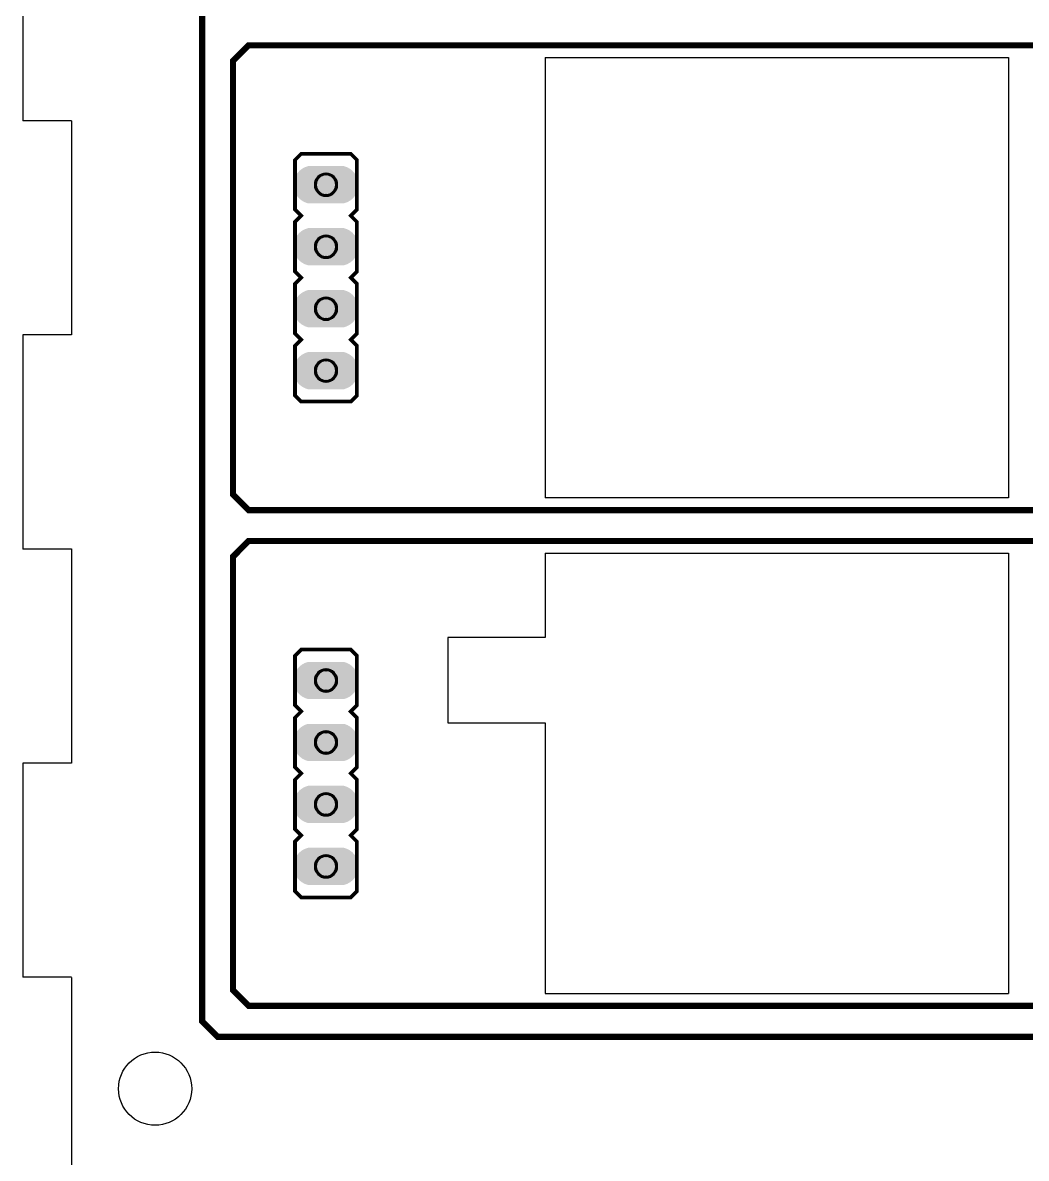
# Model space of a CAD drawing. Header units: millimetres. Extents: x -269 to 152, y -111 to 76.
# Drawn here: x -63.43 to -22.27, y -16.85 to 29.69 of the extents above; entities that cross this region are included whole.
import ezdxf

# ---------------------------------------------------------------- set-up
doc = ezdxf.new("R2010")
doc.units = ezdxf.units.MM
doc.layers.get('0').update_dxf_attribs({"color": 18, "lineweight": 25, "true_color": 0x000000})
doc.layers.add('iBOLIT', color=1, linetype='Continuous', lineweight=25, true_color=0xff0000)

msp = doc.modelspace()

# ---------------------------------------------------------------- hatches: boundary and pattern name
at = {"layer": 'iBOLIT', "transparency": 33554687}
h = msp.add_hatch(color=256, dxfattribs=at)
edge = h.paths.add_edge_path(flags=0)
edge.add_arc((-50.44172866065762, 23.0524951910381), 0.7843409667985247, -76.29205197444497, 76.29205197444497, ccw=False)
edge.add_line((-50.25586109436794, 22.2904951910381), (-51.72906109436795, 22.2904951910381))
edge.add_arc((-51.54319352807828, 23.0524951910381), 0.7843409667985247, 103.70794802555508, 256.2920519744448, ccw=False)
edge.add_line((-51.72906109436795, 23.8144951910381), (-50.25586109436794, 23.8144951910381))
h = msp.add_hatch(color=256, dxfattribs=at)
edge = h.paths.add_edge_path(flags=0)
edge.add_arc((-50.44172866065762, 23.0524951910381), 0.7843409667985247, -76.29205197444497, 76.29205197444497, ccw=False)
edge.add_line((-50.25586109436794, 22.2904951910381), (-51.72906109436795, 22.2904951910381))
edge.add_arc((-51.54319352807828, 23.0524951910381), 0.7843409667985247, 103.70794802555508, 256.2920519744448, ccw=False)
edge.add_line((-51.72906109436795, 23.8144951910381), (-50.25586109436794, 23.8144951910381))
h = msp.add_hatch(color=256, dxfattribs=at)
edge = h.paths.add_edge_path(flags=0)
edge.add_arc((-50.45473748957164, 23.0524951910381), 0.7320515690119566, -76.29205197444543, 76.29205197444543, ccw=False)
edge.add_line((-50.28126109436796, 22.3412951910381), (-51.70366109436794, 22.3412951910381))
edge.add_arc((-51.53018469916425, 23.0524951910381), 0.7320515690119566, 103.70794802555451, 256.2920519744455, ccw=False)
edge.add_line((-51.70366109436794, 23.7636951910381), (-50.28126109436796, 23.7636951910381))
for points in [[(-51.69731109436795, 23.7573451910381), (-50.28761109436795, 23.7573451910381), (-50.28761109436795, 22.3476451910381), (-51.69731109436795, 22.3476451910381)], [(-51.69731109436795, 23.7573451910381), (-50.28761109436795, 23.7573451910381), (-50.28761109436795, 22.3476451910381), (-51.69731109436795, 22.3476451910381)], [(-51.64651109436795, 23.7065451910381), (-50.33841109436794, 23.7065451910381), (-50.33841109436794, 22.39844519103811), (-51.64651109436795, 22.39844519103811)], [(-51.69731109436795, 21.21734519103811), (-50.28761109436795, 21.21734519103811), (-50.28761109436795, 19.80764519103811), (-51.69731109436795, 19.80764519103811)], [(-51.69731109436795, 21.21734519103811), (-50.28761109436795, 21.21734519103811), (-50.28761109436795, 19.80764519103811), (-51.69731109436795, 19.80764519103811)], [(-51.64651109436795, 21.1665451910381), (-50.33841109436794, 21.1665451910381), (-50.33841109436794, 19.8584451910381), (-51.64651109436795, 19.8584451910381)], [(-51.69731109436795, 18.6773451910381), (-50.28761109436795, 18.6773451910381), (-50.28761109436795, 17.2676451910381), (-51.69731109436795, 17.2676451910381)], [(-51.69731109436795, 18.6773451910381), (-50.28761109436795, 18.6773451910381), (-50.28761109436795, 17.2676451910381), (-51.69731109436795, 17.2676451910381)], [(-51.64651109436795, 18.6265451910381), (-50.33841109436794, 18.6265451910381), (-50.33841109436794, 17.31844519103811), (-51.64651109436795, 17.31844519103811)], [(-51.69731109436795, 16.13734519103811), (-50.28761109436795, 16.13734519103811), (-50.28761109436795, 14.72764519103811), (-51.69731109436795, 14.72764519103811)], [(-51.69731109436795, 16.13734519103811), (-50.28761109436795, 16.13734519103811), (-50.28761109436795, 14.72764519103811), (-51.69731109436795, 14.72764519103811)], [(-51.64651109436795, 16.0865451910381), (-50.33841109436794, 16.0865451910381), (-50.33841109436794, 14.7784451910381), (-51.64651109436795, 14.7784451910381)], [(-51.69731109436795, 3.437345191038105), (-50.28761109436795, 3.437345191038105), (-50.28761109436795, 2.027645191038104), (-51.69731109436795, 2.027645191038104)], [(-51.69731109436795, 3.437345191038105), (-50.28761109436795, 3.437345191038105), (-50.28761109436795, 2.027645191038104), (-51.69731109436795, 2.027645191038104)], [(-51.64651109436795, 3.38654519103811), (-50.33841109436794, 3.38654519103811), (-50.33841109436794, 2.078445191038114), (-51.64651109436795, 2.078445191038114)], [(-51.69731109436795, 0.8973451910381129), (-50.28761109436795, 0.8973451910381129), (-50.28761109436795, -0.5123548089618879), (-51.69731109436795, -0.5123548089618879)], [(-51.69731109436795, 0.8973451910381129), (-50.28761109436795, 0.8973451910381129), (-50.28761109436795, -0.5123548089618879), (-51.69731109436795, -0.5123548089618879)], [(-51.64651109436795, 0.8465451910381034), (-50.33841109436794, 0.8465451910381034), (-50.33841109436794, -0.4615548089618926), (-51.64651109436795, -0.4615548089618926)], [(-51.69731109436795, -1.642654808961893), (-50.28761109436795, -1.642654808961893), (-50.28761109436795, -3.052354808961894), (-51.69731109436795, -3.052354808961894)], [(-51.69731109436795, -1.642654808961893), (-50.28761109436795, -1.642654808961893), (-50.28761109436795, -3.052354808961894), (-51.69731109436795, -3.052354808961894)], [(-51.64651109436795, -1.693454808961889), (-50.33841109436794, -1.693454808961889), (-50.33841109436794, -3.001554808961899), (-51.64651109436795, -3.001554808961899)], [(-51.69731109436795, -4.182654808961885), (-50.28761109436795, -4.182654808961885), (-50.28761109436795, -5.592354808961893), (-51.69731109436795, -5.592354808961893)], [(-51.69731109436795, -4.182654808961885), (-50.28761109436795, -4.182654808961885), (-50.28761109436795, -5.592354808961893), (-51.69731109436795, -5.592354808961893)], [(-51.64651109436795, -4.233454808961895), (-50.33841109436794, -4.233454808961895), (-50.33841109436794, -5.541554808961891), (-51.64651109436795, -5.541554808961891)]]:
    msp.add_hatch(color=256, dxfattribs=at).paths.add_polyline_path(points, flags=0)
h = msp.add_hatch(color=256, dxfattribs=at)
edge = h.paths.add_edge_path(flags=0)
edge.add_arc((-50.44172866065762, 20.5124951910381), 0.7843409667985247, -76.29205197444497, 76.29205197444497, ccw=False)
edge.add_line((-50.25586109436794, 19.7504951910381), (-51.72906109436795, 19.7504951910381))
edge.add_arc((-51.54319352807828, 20.5124951910381), 0.7843409667985247, 103.70794802555508, 256.2920519744448, ccw=False)
edge.add_line((-51.72906109436795, 21.2744951910381), (-50.25586109436794, 21.2744951910381))
h = msp.add_hatch(color=256, dxfattribs=at)
edge = h.paths.add_edge_path(flags=0)
edge.add_arc((-50.44172866065762, 20.5124951910381), 0.7843409667985247, -76.29205197444497, 76.29205197444497, ccw=False)
edge.add_line((-50.25586109436794, 19.7504951910381), (-51.72906109436795, 19.7504951910381))
edge.add_arc((-51.54319352807828, 20.5124951910381), 0.7843409667985247, 103.70794802555508, 256.2920519744448, ccw=False)
edge.add_line((-51.72906109436795, 21.2744951910381), (-50.25586109436794, 21.2744951910381))
h = msp.add_hatch(color=256, dxfattribs=at)
edge = h.paths.add_edge_path(flags=0)
edge.add_arc((-50.45473748957164, 20.5124951910381), 0.7320515690119566, -76.29205197444543, 76.29205197444543, ccw=False)
edge.add_line((-50.28126109436796, 19.8012951910381), (-51.70366109436794, 19.80129519103811))
edge.add_arc((-51.53018469916425, 20.5124951910381), 0.7320515690119566, 103.70794802555451, 256.2920519744455, ccw=False)
edge.add_line((-51.70366109436794, 21.2236951910381), (-50.28126109436796, 21.2236951910381))
h = msp.add_hatch(color=256, dxfattribs=at)
edge = h.paths.add_edge_path(flags=0)
edge.add_arc((-50.44172866065762, 17.97249519103811), 0.7843409667985247, -76.29205197444497, 76.29205197444497, ccw=False)
edge.add_line((-50.25586109436794, 17.21049519103811), (-51.72906109436795, 17.21049519103811))
edge.add_arc((-51.54319352807828, 17.97249519103811), 0.7843409667985247, 103.70794802555508, 256.2920519744448, ccw=False)
edge.add_line((-51.72906109436795, 18.73449519103811), (-50.25586109436794, 18.73449519103811))
h = msp.add_hatch(color=256, dxfattribs=at)
edge = h.paths.add_edge_path(flags=0)
edge.add_arc((-50.44172866065762, 17.97249519103811), 0.7843409667985247, -76.29205197444497, 76.29205197444497, ccw=False)
edge.add_line((-50.25586109436794, 17.21049519103811), (-51.72906109436795, 17.21049519103811))
edge.add_arc((-51.54319352807828, 17.97249519103811), 0.7843409667985247, 103.70794802555508, 256.2920519744448, ccw=False)
edge.add_line((-51.72906109436795, 18.73449519103811), (-50.25586109436794, 18.73449519103811))
h = msp.add_hatch(color=256, dxfattribs=at)
edge = h.paths.add_edge_path(flags=0)
edge.add_arc((-50.45473748957164, 17.97249519103811), 0.7320515690119566, -76.29205197444543, 76.29205197444543, ccw=False)
edge.add_line((-50.28126109436796, 17.26129519103811), (-51.70366109436794, 17.2612951910381))
edge.add_arc((-51.53018469916425, 17.97249519103811), 0.7320515690119566, 103.70794802555451, 256.2920519744455, ccw=False)
edge.add_line((-51.70366109436794, 18.68369519103811), (-50.28126109436796, 18.68369519103811))
h = msp.add_hatch(color=256, dxfattribs=at)
edge = h.paths.add_edge_path(flags=0)
edge.add_arc((-50.44172866065762, 15.4324951910381), 0.7843409667985247, -76.29205197444497, 76.29205197444497, ccw=False)
edge.add_line((-50.25586109436794, 14.6704951910381), (-51.72906109436795, 14.6704951910381))
edge.add_arc((-51.54319352807828, 15.4324951910381), 0.7843409667985247, 103.70794802555508, 256.2920519744448, ccw=False)
edge.add_line((-51.72906109436795, 16.1944951910381), (-50.25586109436794, 16.1944951910381))
h = msp.add_hatch(color=256, dxfattribs=at)
edge = h.paths.add_edge_path(flags=0)
edge.add_arc((-50.44172866065762, 15.4324951910381), 0.7843409667985247, -76.29205197444497, 76.29205197444497, ccw=False)
edge.add_line((-50.25586109436794, 14.6704951910381), (-51.72906109436795, 14.6704951910381))
edge.add_arc((-51.54319352807828, 15.4324951910381), 0.7843409667985247, 103.70794802555508, 256.2920519744448, ccw=False)
edge.add_line((-51.72906109436795, 16.1944951910381), (-50.25586109436794, 16.1944951910381))
h = msp.add_hatch(color=256, dxfattribs=at)
edge = h.paths.add_edge_path(flags=0)
edge.add_arc((-50.45473748957164, 15.4324951910381), 0.7320515690119566, -76.29205197444543, 76.29205197444543, ccw=False)
edge.add_line((-50.28126109436796, 14.7212951910381), (-51.70366109436794, 14.72129519103811))
edge.add_arc((-51.53018469916425, 15.4324951910381), 0.7320515690119566, 103.70794802555451, 256.2920519744455, ccw=False)
edge.add_line((-51.70366109436794, 16.1436951910381), (-50.28126109436796, 16.1436951910381))
h = msp.add_hatch(color=256, dxfattribs=at)
edge = h.paths.add_edge_path(flags=0)
edge.add_arc((-50.44172866065762, 2.732495191038112), 0.7843409667985247, -76.29205197444497, 76.29205197444497, ccw=False)
edge.add_line((-50.25586109436794, 1.970495191038113), (-51.72906109436795, 1.970495191038111))
edge.add_arc((-51.54319352807828, 2.732495191038112), 0.7843409667985247, 103.70794802555508, 256.2920519744448, ccw=False)
edge.add_line((-51.72906109436795, 3.494495191038111), (-50.25586109436794, 3.494495191038112))
h = msp.add_hatch(color=256, dxfattribs=at)
edge = h.paths.add_edge_path(flags=0)
edge.add_arc((-50.44172866065762, 2.732495191038112), 0.7843409667985247, -76.29205197444497, 76.29205197444497, ccw=False)
edge.add_line((-50.25586109436794, 1.970495191038113), (-51.72906109436795, 1.970495191038111))
edge.add_arc((-51.54319352807828, 2.732495191038112), 0.7843409667985247, 103.70794802555508, 256.2920519744448, ccw=False)
edge.add_line((-51.72906109436795, 3.494495191038111), (-50.25586109436794, 3.494495191038112))
h = msp.add_hatch(color=256, dxfattribs=at)
edge = h.paths.add_edge_path(flags=0)
edge.add_arc((-50.45473748957164, 2.732495191038112), 0.7320515690119566, -76.29205197444543, 76.29205197444543, ccw=False)
edge.add_line((-50.28126109436796, 2.021295191038111), (-51.70366109436794, 2.021295191038107))
edge.add_arc((-51.53018469916425, 2.732495191038112), 0.7320515690119566, 103.70794802555451, 256.2920519744455, ccw=False)
edge.add_line((-51.70366109436794, 3.443695191038113), (-50.28126109436796, 3.443695191038113))
h = msp.add_hatch(color=256, dxfattribs=at)
edge = h.paths.add_edge_path(flags=0)
edge.add_arc((-50.44172866065762, 0.1924951910381054), 0.7843409667985247, -76.29205197444497, 76.29205197444497, ccw=False)
edge.add_line((-50.25586109436794, -0.569504808961894), (-51.72906109436795, -0.569504808961895))
edge.add_arc((-51.54319352807828, 0.1924951910381054), 0.7843409667985247, 103.70794802555508, 256.2920519744448, ccw=False)
edge.add_line((-51.72906109436795, 0.9544951910381047), (-50.25586109436794, 0.954495191038105))
h = msp.add_hatch(color=256, dxfattribs=at)
edge = h.paths.add_edge_path(flags=0)
edge.add_arc((-50.44172866065762, 0.1924951910381054), 0.7843409667985247, -76.29205197444497, 76.29205197444497, ccw=False)
edge.add_line((-50.25586109436794, -0.569504808961894), (-51.72906109436795, -0.569504808961895))
edge.add_arc((-51.54319352807828, 0.1924951910381054), 0.7843409667985247, 103.70794802555508, 256.2920519744448, ccw=False)
edge.add_line((-51.72906109436795, 0.9544951910381047), (-50.25586109436794, 0.954495191038105))
h = msp.add_hatch(color=256, dxfattribs=at)
edge = h.paths.add_edge_path(flags=0)
edge.add_arc((-50.45473748957164, 0.1924951910381054), 0.7320515690119566, -76.29205197444543, 76.29205197444543, ccw=False)
edge.add_line((-50.28126109436796, -0.5187048089618957), (-51.70366109436794, -0.5187048089618997))
edge.add_arc((-51.53018469916425, 0.1924951910381054), 0.7320515690119566, 103.70794802555451, 256.2920519744455, ccw=False)
edge.add_line((-51.70366109436794, 0.9036951910381068), (-50.28126109436796, 0.9036951910381066))
h = msp.add_hatch(color=256, dxfattribs=at)
edge = h.paths.add_edge_path(flags=0)
edge.add_arc((-50.44172866065762, -2.347504808961887), 0.7843409667985247, -76.29205197444497, 76.29205197444497, ccw=False)
edge.add_line((-50.25586109436794, -3.109504808961887), (-51.72906109436795, -3.109504808961887))
edge.add_arc((-51.54319352807828, -2.347504808961887), 0.7843409667985247, 103.70794802555508, 256.2920519744448, ccw=False)
edge.add_line((-51.72906109436795, -1.585504808961888), (-50.25586109436794, -1.585504808961888))
h = msp.add_hatch(color=256, dxfattribs=at)
edge = h.paths.add_edge_path(flags=0)
edge.add_arc((-50.44172866065762, -2.347504808961887), 0.7843409667985247, -76.29205197444497, 76.29205197444497, ccw=False)
edge.add_line((-50.25586109436794, -3.109504808961887), (-51.72906109436795, -3.109504808961887))
edge.add_arc((-51.54319352807828, -2.347504808961887), 0.7843409667985247, 103.70794802555508, 256.2920519744448, ccw=False)
edge.add_line((-51.72906109436795, -1.585504808961888), (-50.25586109436794, -1.585504808961888))
h = msp.add_hatch(color=256, dxfattribs=at)
edge = h.paths.add_edge_path(flags=0)
edge.add_arc((-50.45473748957164, -2.347504808961887), 0.7320515690119566, -76.29205197444543, 76.29205197444543, ccw=False)
edge.add_line((-50.28126109436796, -3.058704808961888), (-51.70366109436794, -3.058704808961892))
edge.add_arc((-51.53018469916425, -2.347504808961887), 0.7320515690119566, 103.70794802555451, 256.2920519744455, ccw=False)
edge.add_line((-51.70366109436794, -1.636304808961886), (-50.28126109436796, -1.636304808961886))
h = msp.add_hatch(color=256, dxfattribs=at)
edge = h.paths.add_edge_path(flags=0)
edge.add_arc((-50.44172866065762, -4.887504808961893), 0.7843409667985247, -76.29205197444497, 76.29205197444497, ccw=False)
edge.add_line((-50.25586109436794, -5.649504808961892), (-51.72906109436795, -5.649504808961893))
edge.add_arc((-51.54319352807828, -4.887504808961893), 0.7843409667985247, 103.70794802555508, 256.2920519744448, ccw=False)
edge.add_line((-51.72906109436795, -4.125504808961893), (-50.25586109436794, -4.125504808961893))
h = msp.add_hatch(color=256, dxfattribs=at)
edge = h.paths.add_edge_path(flags=0)
edge.add_arc((-50.44172866065762, -4.887504808961893), 0.7843409667985247, -76.29205197444497, 76.29205197444497, ccw=False)
edge.add_line((-50.25586109436794, -5.649504808961892), (-51.72906109436795, -5.649504808961893))
edge.add_arc((-51.54319352807828, -4.887504808961893), 0.7843409667985247, 103.70794802555508, 256.2920519744448, ccw=False)
edge.add_line((-51.72906109436795, -4.125504808961893), (-50.25586109436794, -4.125504808961893))
h = msp.add_hatch(color=256, dxfattribs=at)
edge = h.paths.add_edge_path(flags=0)
edge.add_arc((-50.45473748957164, -4.887504808961893), 0.7320515690119566, -76.29205197444543, 76.29205197444543, ccw=False)
edge.add_line((-50.28126109436796, -5.598704808961894), (-51.70366109436794, -5.598704808961891))
edge.add_arc((-51.53018469916425, -4.887504808961893), 0.7320515690119566, 103.70794802555451, 256.2920519744455, ccw=False)
edge.add_line((-51.70366109436794, -4.176304808961891), (-50.28126109436796, -4.176304808961891))

# ---------------------------------------------------------------- linework, layer by layer
for p, q in [((-63.42900000000017, 34.45), (-63.42900000000018, 25.66999999999999)), ((-42, 28.26749519103818), (-23, 28.26749519103818)), ((-42, 28.26749519103818), (-42, 10.21749519103811)), ((-23, 28.26749519103818), (-23, 10.21749519103811)), ((-61.42900000000019, 25.66999999999999), (-63.42900000000018, 25.66999999999999)), ((-61.42900000000018, 25.675), (-61.42900000000018, 16.89499999999999)), ((-63.42900000000018, 16.9), (-63.42900000000018, 8.119999999999997)), ((-61.42900000000019, 16.9), (-63.42900000000018, 16.9)), ((-23, 10.21749519103811), (-42, 10.21749519103811)), ((-61.42900000000019, 8.119999999999997), (-63.42900000000018, 8.119999999999997)), ((-61.42900000000018, 8.125), (-61.42900000000017, -0.6550000000000153)), ((-42, 7.947495191038099), (-23, 7.947495191038099)), ((-42, 7.947495191038099), (-42, 4.5)), ((-23, 7.947495191038099), (-23, -10.10225080896188)), ((-42, 4.5), (-46, 4.5)), ((-46, 4.5), (-46, 1)), ((-46, 1), (-42, 0.9999999999999991)), ((-42, 0.9999999999999991), (-42, -10.10225080896188)), ((-63.42900000000016, -0.6499999999999985), (-63.42900000000017, -9.429999999999998)), ((-61.42900000000017, -0.6499999999999985), (-63.42900000000016, -0.6499999999999985)), ((-61.42900000000019, -0.6499999999999986), (-63.42900000000018, -0.6499999999999986)), ((-61.42900000000017, -0.6649999999999973), (-61.42900000000017, -0.6649999999999973)), ((-61.42900000000017, -0.6649999999999973), (-61.42900000000017, -0.6649999999999973)), ((-61.42900000000017, -0.6649999999999973), (-61.42900000000017, -0.6649999999999973)), ((-61.42900000000017, -9.429999999999998), (-63.42900000000016, -9.429999999999998)), ((-61.42900000000017, -9.444999999999999), (-61.42900000000017, -18.20499999999999)), ((-42, -10.10225080896188), (-23, -10.10225080896188))]:
    msp.add_line(p, q)
msp.add_circle((-58, -14), 1.5)
at = {"layer": 'iBOLIT'}
for points, const_width in [([(-56.07246109436795, -11.23725080896188), (-55.43746109436795, -11.87225080896189), (2.982538905632047, -11.87225080896189), (3.617538905632045, -11.23725080896188), (3.617538905632045, 29.4024951910382), (2.982538905632047, 30.03749519103819), (-12.25746109436795, 30.03749519103819), (-12.89246109436795, 30.67249519103819), (-12.89246109436795, 49.72249519103819), (-13.52746109436795, 50.3574951910382), (-55.43746109436795, 50.3574951910382), (-56.07246109436795, 49.72249519103819), (-56.07246109436795, -11.23725080896188)], 0.2539999999999999), ([(-54.80246109436794, 10.3524951910381), (-54.16746109436795, 9.717495191038111), (-13.52746109436795, 9.717495191038111), (-13.52746109436795, 12.2574951910381), (-14.79746109436795, 12.2574951910381), (-14.79746109436795, 26.2274951910382), (-13.52746109436795, 26.2274951910382), (-13.52746109436795, 28.76749519103819), (-54.16746109436795, 28.76749519103819), (-54.80246109436794, 28.13249519103819), (-54.80246109436794, 10.3524951910381)], 0.2539999999999999), ([(-52.00846109436795, 24.3224951910381), (-49.97646109436795, 24.3224951910381), (-49.72246109436794, 24.0684951910381), (-49.72246109436794, 22.0364951910381), (-49.97646109436795, 21.78249519103811), (-49.72246109436794, 21.5284951910381), (-49.72246109436794, 19.49649519103811), (-49.97646109436795, 19.2424951910381), (-49.72246109436794, 18.9884951910381), (-49.72246109436794, 16.9564951910381), (-49.97646109436795, 16.70249519103811), (-49.72246109436794, 16.44849519103811), (-49.72246109436794, 14.41649519103811), (-49.97646109436795, 14.1624951910381), (-52.00846109436795, 14.1624951910381), (-52.26246109436795, 14.41649519103811), (-52.26246109436795, 16.44849519103811), (-52.00846109436795, 16.70249519103811), (-52.26246109436795, 16.9564951910381), (-52.26246109436795, 18.9884951910381), (-52.00846109436795, 19.2424951910381), (-52.26246109436795, 19.49649519103811), (-52.26246109436795, 21.5284951910381), (-52.00846109436795, 21.78249519103811), (-52.26246109436795, 22.0364951910381), (-52.26246109436795, 24.0684951910381), (-52.00846109436795, 24.3224951910381)], 0.1524), ([(-54.80246109436794, -9.967250808961886), (-54.16746109436795, -10.60225080896188), (-13.52746109436795, -10.60225080896188), (-13.52746109436795, -8.062250808961885), (-14.79746109436795, -8.062250808961885), (-14.79746109436795, 5.907495191038109), (-13.52746109436795, 5.907495191038109), (-13.52746109436795, 8.4474951910381), (-54.16746109436795, 8.4474951910381), (-54.80246109436794, 7.81249519103811), (-54.80246109436794, -9.967250808961886)], 0.2539999999999999), ([(-52.00846109436795, 4.002495191038108), (-49.97646109436795, 4.002495191038108), (-49.72246109436794, 3.748495191038103), (-49.72246109436794, 1.716495191038106), (-49.97646109436795, 1.462495191038101), (-49.72246109436794, 1.208495191038111), (-49.72246109436794, -0.8235048089618999), (-49.97646109436795, -1.077504808961891), (-49.72246109436794, -1.331504808961895), (-49.72246109436794, -3.363504808961892), (-49.97646109436795, -3.617504808961897), (-49.72246109436794, -3.871504808961888), (-49.72246109436794, -5.903250808961886), (-49.97646109436795, -6.157250808961884), (-52.00846109436795, -6.157250808961884), (-52.26246109436795, -5.903250808961886), (-52.26246109436795, -3.871504808961888), (-52.00846109436795, -3.617504808961897), (-52.26246109436795, -3.363504808961892), (-52.26246109436795, -1.331504808961895), (-52.00846109436795, -1.077504808961891), (-52.26246109436795, -0.8235048089618999), (-52.26246109436795, 1.208495191038111), (-52.00846109436795, 1.462495191038101), (-52.26246109436795, 1.716495191038106), (-52.26246109436795, 3.748495191038103), (-52.00846109436795, 4.002495191038108)], 0.1524)]:
    msp.add_lwpolyline(points, close=True, dxfattribs=dict(at, const_width=const_width))
for points in [[(-50.98972381281453, 23.48361703569832), (-50.99519837592135, 23.48361703569832)], [(-50.98972381281453, 23.48361703569832), (-50.99519837592135, 23.48361703569832)], [(-50.99509180865367, 23.52602376246666), (-50.98983038008222, 23.52602376246666)], [(-50.99509180865367, 23.52602376246666), (-50.98983038008222, 23.52602376246666)], [(-50.99500109436795, 23.50969519103811), (-50.98992109436792, 23.50969519103811)], [(-50.98992109436792, 23.4525451910381), (-50.99500109436795, 23.4525451910381)], [(-50.98972381281453, 22.62137334637789), (-50.99519837592135, 22.62137334637789)], [(-50.98972381281453, 22.62137334637789), (-50.99519837592135, 22.62137334637789)], [(-50.99509180865367, 22.57896661960953), (-50.98983038008222, 22.57896661960953)], [(-50.99509180865367, 22.57896661960953), (-50.98983038008222, 22.57896661960953)], [(-50.98992109436792, 22.6524451910381), (-50.99500109436795, 22.6524451910381)], [(-50.99500109436795, 22.5952951910381), (-50.98992109436792, 22.5952951910381)], [(-50.99509180865367, 20.98602376246667), (-50.98983038008222, 20.98602376246667)], [(-50.99509180865367, 20.98602376246667), (-50.98983038008222, 20.98602376246667)], [(-50.99500109436795, 20.9696951910381), (-50.98992109436792, 20.9696951910381)], [(-50.98972381281453, 20.94361703569831), (-50.99519837592135, 20.94361703569831)], [(-50.98972381281453, 20.94361703569831), (-50.99519837592135, 20.94361703569831)], [(-50.98992109436792, 20.91254519103811), (-50.99500109436795, 20.91254519103811)], [(-50.98972381281453, 20.0813733463779), (-50.99519837592135, 20.0813733463779)], [(-50.98972381281453, 20.0813733463779), (-50.99519837592135, 20.0813733463779)], [(-50.99509180865367, 20.03896661960954), (-50.98983038008222, 20.03896661960954)], [(-50.99509180865367, 20.03896661960954), (-50.98983038008222, 20.03896661960954)], [(-50.98992109436792, 20.11244519103811), (-50.99500109436795, 20.11244519103811)], [(-50.99500109436795, 20.0552951910381), (-50.98992109436792, 20.0552951910381)], [(-50.98972381281453, 18.40361703569832), (-50.99519837592135, 18.40361703569832)], [(-50.98972381281453, 18.40361703569832), (-50.99519837592135, 18.40361703569832)], [(-50.99509180865367, 18.44602376246667), (-50.98983038008222, 18.44602376246667)], [(-50.99509180865367, 18.44602376246667), (-50.98983038008222, 18.44602376246667)], [(-50.99500109436795, 18.42969519103811), (-50.98992109436792, 18.42969519103811)], [(-50.98992109436792, 18.3725451910381), (-50.99500109436795, 18.3725451910381)], [(-50.98972381281453, 17.5413733463779), (-50.99519837592135, 17.5413733463779)], [(-50.98972381281453, 17.5413733463779), (-50.99519837592135, 17.5413733463779)], [(-50.99509180865367, 17.49896661960953), (-50.98983038008222, 17.49896661960953)], [(-50.99509180865367, 17.49896661960953), (-50.98983038008222, 17.49896661960953)], [(-50.98992109436792, 17.5724451910381), (-50.99500109436795, 17.5724451910381)], [(-50.99500109436795, 17.51529519103811), (-50.98992109436792, 17.51529519103811)], [(-50.98972381281453, 15.86361703569831), (-50.99519837592135, 15.86361703569831)], [(-50.98972381281453, 15.86361703569831), (-50.99519837592135, 15.86361703569831)], [(-50.99509180865367, 15.90602376246667), (-50.98983038008222, 15.90602376246667)], [(-50.99509180865367, 15.90602376246667), (-50.98983038008222, 15.90602376246667)], [(-50.99500109436795, 15.8896951910381), (-50.98992109436792, 15.8896951910381)], [(-50.98992109436792, 15.83254519103811), (-50.99500109436795, 15.83254519103811)], [(-50.98972381281453, 15.0013733463779), (-50.99519837592135, 15.0013733463779)], [(-50.98972381281453, 15.0013733463779), (-50.99519837592135, 15.0013733463779)], [(-50.99509180865367, 14.95896661960954), (-50.98983038008222, 14.95896661960954)], [(-50.99509180865367, 14.95896661960954), (-50.98983038008222, 14.95896661960954)], [(-50.98992109436792, 15.03244519103811), (-50.99500109436795, 15.03244519103811)], [(-50.99500109436795, 14.9752951910381), (-50.98992109436792, 14.9752951910381)], [(-50.98972381281453, 3.163617035698309), (-50.99519837592135, 3.163617035698309)], [(-50.98972381281453, 3.163617035698309), (-50.99519837592135, 3.163617035698309)], [(-50.99509180865367, 3.206023762466671), (-50.98983038008222, 3.206023762466671)], [(-50.99509180865367, 3.206023762466671), (-50.98983038008222, 3.206023762466671)], [(-50.99500109436795, 3.189695191038112), (-50.98992109436792, 3.189695191038112)], [(-50.98992109436792, 3.132545191038105), (-50.99500109436795, 3.132545191038105)], [(-50.98992109436792, 2.332445191038104), (-50.99500109436795, 2.332445191038104)], [(-50.98972381281453, 2.3013733463779), (-50.99519837592135, 2.3013733463779)], [(-50.98972381281453, 2.3013733463779), (-50.99519837592135, 2.3013733463779)], [(-50.99509180865367, 2.258966619609538), (-50.98983038008222, 2.258966619609538)], [(-50.99509180865367, 2.258966619609538), (-50.98983038008222, 2.258966619609538)], [(-50.99500109436795, 2.275295191038111), (-50.98992109436792, 2.275295191038111)], [(-50.98972381281453, 0.6236170356983166), (-50.99519837592135, 0.6236170356983166)], [(-50.98972381281453, 0.6236170356983166), (-50.99519837592135, 0.6236170356983166)], [(-50.99509180865367, 0.666023762466665), (-50.98983038008222, 0.666023762466665)], [(-50.99509180865367, 0.666023762466665), (-50.98983038008222, 0.666023762466665)], [(-50.99500109436795, 0.6496951910381057), (-50.98992109436792, 0.6496951910381057)], [(-50.98992109436792, 0.5925451910381128), (-50.99500109436795, 0.5925451910381128)], [(-50.98972381281453, -0.2386266536221058), (-50.99519837592135, -0.2386266536221058)], [(-50.98972381281453, -0.2386266536221058), (-50.99519837592135, -0.2386266536221058)], [(-50.99509180865367, -0.2810333803904541), (-50.98983038008222, -0.2810333803904541)], [(-50.99509180865367, -0.2810333803904541), (-50.98983038008222, -0.2810333803904541)], [(-50.98992109436792, -0.2075548089618877), (-50.99500109436795, -0.2075548089618877)], [(-50.99500109436795, -0.2647048089618949), (-50.98992109436792, -0.2647048089618949)], [(-50.98972381281453, -1.91638296430169), (-50.99519837592135, -1.91638296430169)], [(-50.98972381281453, -1.91638296430169), (-50.99519837592135, -1.91638296430169)], [(-50.99509180865367, -1.873976237533327), (-50.98983038008222, -1.873976237533327)], [(-50.99509180865367, -1.873976237533327), (-50.98983038008222, -1.873976237533327)], [(-50.99500109436795, -1.890304808961886), (-50.98992109436792, -1.890304808961886)], [(-50.98992109436792, -1.947454808961893), (-50.99500109436795, -1.947454808961893)], [(-50.98972381281453, -2.778626653622098), (-50.99519837592135, -2.778626653622098)], [(-50.98972381281453, -2.778626653622098), (-50.99519837592135, -2.778626653622098)], [(-50.98992109436792, -2.747554808961894), (-50.99500109436795, -2.747554808961894)], [(-50.99509180865367, -2.82103338039046), (-50.98983038008222, -2.82103338039046)], [(-50.99509180865367, -2.82103338039046), (-50.98983038008222, -2.82103338039046)], [(-50.99500109436795, -2.804704808961887), (-50.98992109436792, -2.804704808961887)], [(-50.98972381281453, -4.456382964301724), (-50.99519837592135, -4.456382964301724)], [(-50.98972381281453, -4.456382964301724), (-50.99519837592135, -4.456382964301724)], [(-50.99509180865367, -4.413976237533333), (-50.98983038008222, -4.413976237533333)], [(-50.99509180865367, -4.413976237533333), (-50.98983038008222, -4.413976237533333)], [(-50.99500109436795, -4.430304808961893), (-50.98992109436792, -4.430304808961893)], [(-50.98992109436792, -4.487454808961886), (-50.99500109436795, -4.487454808961886)], [(-50.98972381281453, -5.318626653622097), (-50.99519837592135, -5.318626653622097)], [(-50.98972381281453, -5.318626653622097), (-50.99519837592135, -5.318626653622097)], [(-50.99509180865367, -5.361033380390502), (-50.98983038008222, -5.361033380390502)], [(-50.99509180865367, -5.361033380390502), (-50.98983038008222, -5.361033380390502)], [(-50.98992109436792, -5.287554808961893), (-50.99500109436795, -5.287554808961893)], [(-50.99500109436795, -5.344704808961893), (-50.98992109436792, -5.344704808961893)]]:
    msp.add_lwpolyline(points, close=True, dxfattribs=at)
for centre, radius, start, end in [((-50.99509180865367, 23.0524951910381), 0.4735285714285715, 90, 270), ((-50.99509180865367, 23.0524951910381), 0.4735285714285715, 90, 270), ((-50.99500109436795, 23.0524951910381), 0.4571999999999999, 90, 270), ((-50.99519837592135, 23.0524951910381), 0.4311218446601942, 90, 270), ((-50.99519837592135, 23.0524951910381), 0.4311218446601942, 90, 270), ((-50.99500109436795, 23.0524951910381), 0.4000499999999999, 90, 270), ((-50.98992109436792, 23.0524951910381), 0.4571999999999999, 270, 90), ((-50.98992109436792, 23.0524951910381), 0.4000499999999999, 270, 90), ((-50.98983038008222, 23.0524951910381), 0.4735285714285715, 270, 90), ((-50.98983038008222, 23.0524951910381), 0.4735285714285715, 270, 90), ((-50.98972381281453, 23.0524951910381), 0.4311218446601942, 270, 90), ((-50.98972381281453, 23.0524951910381), 0.4311218446601942, 270, 90), ((-50.99509180865367, 20.5124951910381), 0.4735285714285715, 90, 270), ((-50.99509180865367, 20.5124951910381), 0.4735285714285715, 90, 270), ((-50.99500109436795, 20.5124951910381), 0.4571999999999999, 90, 270), ((-50.98992109436792, 20.5124951910381), 0.4571999999999999, 270, 90), ((-50.98983038008222, 20.5124951910381), 0.4735285714285715, 270, 90), ((-50.98983038008222, 20.5124951910381), 0.4735285714285715, 270, 90), ((-50.99519837592135, 20.5124951910381), 0.4311218446601942, 90, 270), ((-50.99519837592135, 20.5124951910381), 0.4311218446601942, 90, 270), ((-50.99500109436795, 20.5124951910381), 0.4000499999999999, 90, 270), ((-50.98992109436792, 20.5124951910381), 0.4000499999999999, 270, 90), ((-50.98972381281453, 20.5124951910381), 0.4311218446601942, 270, 90), ((-50.98972381281453, 20.5124951910381), 0.4311218446601942, 270, 90), ((-50.99509180865367, 17.97249519103811), 0.4735285714285715, 90, 270), ((-50.99509180865367, 17.97249519103811), 0.4735285714285715, 90, 270), ((-50.99500109436795, 17.97249519103811), 0.4571999999999999, 90, 270), ((-50.99519837592135, 17.97249519103811), 0.4311218446601942, 90, 270), ((-50.99519837592135, 17.97249519103811), 0.4311218446601942, 90, 270), ((-50.99500109436795, 17.97249519103811), 0.4000499999999999, 90, 270), ((-50.98992109436792, 17.97249519103811), 0.4571999999999999, 270, 90), ((-50.98992109436792, 17.97249519103811), 0.4000499999999999, 270, 90), ((-50.98983038008222, 17.97249519103811), 0.4735285714285715, 270, 90), ((-50.98983038008222, 17.97249519103811), 0.4735285714285715, 270, 90), ((-50.98972381281453, 17.97249519103811), 0.4311218446601942, 270, 90), ((-50.98972381281453, 17.97249519103811), 0.4311218446601942, 270, 90), ((-50.99509180865367, 15.4324951910381), 0.4735285714285715, 90, 270), ((-50.99509180865367, 15.4324951910381), 0.4735285714285715, 90, 270), ((-50.99500109436795, 15.4324951910381), 0.4571999999999999, 90, 270), ((-50.99519837592135, 15.4324951910381), 0.4311218446601942, 90, 270), ((-50.99519837592135, 15.4324951910381), 0.4311218446601942, 90, 270), ((-50.99500109436795, 15.4324951910381), 0.4000499999999999, 90, 270), ((-50.98992109436792, 15.4324951910381), 0.4571999999999999, 270, 90), ((-50.98992109436792, 15.4324951910381), 0.4000499999999999, 270, 90), ((-50.98983038008222, 15.4324951910381), 0.4735285714285715, 270, 90), ((-50.98983038008222, 15.4324951910381), 0.4735285714285715, 270, 90), ((-50.98972381281453, 15.4324951910381), 0.4311218446601942, 270, 90), ((-50.98972381281453, 15.4324951910381), 0.4311218446601942, 270, 90), ((-50.99509180865367, 2.732495191038112), 0.4735285714285715, 90, 270), ((-50.99509180865367, 2.732495191038112), 0.4735285714285715, 90, 270), ((-50.99500109436795, 2.732495191038112), 0.4571999999999999, 90, 270), ((-50.99519837592135, 2.732495191038112), 0.4311218446601942, 90, 270), ((-50.99519837592135, 2.732495191038112), 0.4311218446601942, 90, 270), ((-50.99500109436795, 2.732495191038112), 0.4000499999999999, 90, 270), ((-50.98992109436792, 2.732495191038112), 0.4571999999999999, 270, 90), ((-50.98992109436792, 2.732495191038112), 0.4000499999999999, 270, 90), ((-50.98983038008222, 2.732495191038112), 0.4735285714285715, 270, 90), ((-50.98983038008222, 2.732495191038112), 0.4735285714285715, 270, 90), ((-50.98972381281453, 2.732495191038112), 0.4311218446601942, 270, 90), ((-50.98972381281453, 2.732495191038112), 0.4311218446601942, 270, 90), ((-50.99509180865367, 0.1924951910381054), 0.4735285714285715, 90, 270), ((-50.99509180865367, 0.1924951910381054), 0.4735285714285715, 90, 270), ((-50.99500109436795, 0.1924951910381054), 0.4571999999999999, 90, 270), ((-50.99519837592135, 0.1924951910381054), 0.4311218446601942, 90, 270), ((-50.99519837592135, 0.1924951910381054), 0.4311218446601942, 90, 270), ((-50.99500109436795, 0.1924951910381054), 0.4000499999999999, 90, 270), ((-50.98992109436792, 0.1924951910381054), 0.4571999999999999, 270, 90), ((-50.98992109436792, 0.1924951910381054), 0.4000499999999999, 270, 90), ((-50.98983038008222, 0.1924951910381054), 0.4735285714285715, 270, 90), ((-50.98983038008222, 0.1924951910381054), 0.4735285714285715, 270, 90), ((-50.98972381281453, 0.1924951910381054), 0.4311218446601942, 270, 90), ((-50.98972381281453, 0.1924951910381054), 0.4311218446601942, 270, 90), ((-50.99509180865367, -2.347504808961887), 0.4735285714285715, 90, 270), ((-50.99509180865367, -2.347504808961887), 0.4735285714285715, 90, 270), ((-50.99500109436795, -2.347504808961887), 0.4571999999999999, 90, 270), ((-50.99519837592135, -2.347504808961887), 0.4311218446601942, 90, 270), ((-50.99519837592135, -2.347504808961887), 0.4311218446601942, 90, 270), ((-50.99500109436795, -2.347504808961887), 0.4000499999999999, 90, 270), ((-50.98992109436792, -2.347504808961887), 0.4571999999999999, 270, 90), ((-50.98992109436792, -2.347504808961887), 0.4000499999999999, 270, 90), ((-50.98983038008222, -2.347504808961887), 0.4735285714285715, 270, 90), ((-50.98983038008222, -2.347504808961887), 0.4735285714285715, 270, 90), ((-50.98972381281453, -2.347504808961887), 0.4311218446601942, 270, 90), ((-50.98972381281453, -2.347504808961887), 0.4311218446601942, 270, 90), ((-50.99509180865367, -4.887504808961893), 0.4735285714285715, 90, 270), ((-50.99509180865367, -4.887504808961893), 0.4735285714285715, 90, 270), ((-50.99500109436795, -4.887504808961893), 0.4571999999999999, 90, 270), ((-50.99519837592135, -4.887504808961893), 0.4311218446601942, 90, 270), ((-50.99519837592135, -4.887504808961893), 0.4311218446601942, 90, 270), ((-50.99500109436795, -4.887504808961893), 0.4000499999999999, 90, 270), ((-50.98992109436792, -4.887504808961893), 0.4571999999999999, 270, 90), ((-50.98992109436792, -4.887504808961893), 0.4000499999999999, 270, 90), ((-50.98983038008222, -4.887504808961893), 0.4735285714285715, 270, 90), ((-50.98983038008222, -4.887504808961893), 0.4735285714285715, 270, 90), ((-50.98972381281453, -4.887504808961893), 0.4311218446601942, 270, 90), ((-50.98972381281453, -4.887504808961893), 0.4311218446601942, 270, 90)]:
    msp.add_arc(centre, radius, start, end, dxfattribs=at)

doc.saveas('drawing.dxf')
